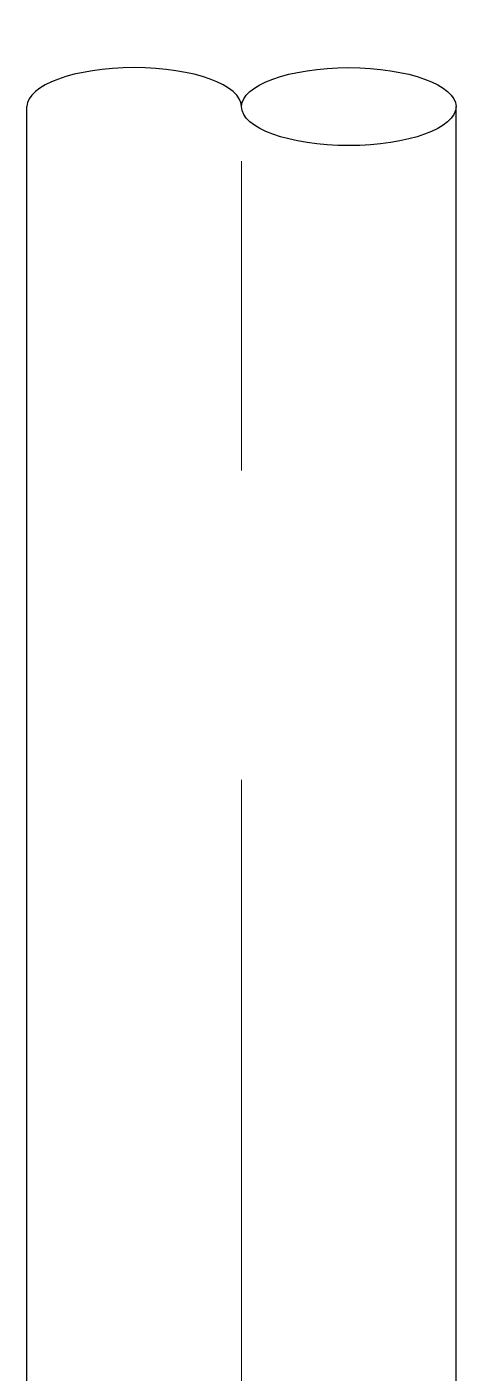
# Model space of a CAD drawing. Extents: x 0 to 3160, y 0 to 2315.
# Drawn here: x 1134.9 to 1156.9, y 1012.1 to 1081.2 of the extents above; entities that cross this region are included whole.
import ezdxf

# ---------------------------------------------------------------- set-up
doc = ezdxf.new("R2010")
doc.units = 0
doc.header["$LTSCALE"] = 10
doc.header["$MEASUREMENT"] = 0
doc.linetypes.add('CENTER2', pattern=[28.575, 19.05, -3.175, 3.175, -3.175])
doc.layers.get('0').update_dxf_attribs({"linetype": 'CONTINUOUS'})
doc.layers.add('Cneter', color=1, linetype='CENTER2', lineweight=13)
doc.layers.add('DEF_LAYER_ASSEM_MEMBER', color=7, linetype='CONTINUOUS')

msp = doc.modelspace()

# ---------------------------------------------------------------- linework, layer by layer
at = {"ltscale": 0.5}
msp.add_ellipse((1140.352, 1077.147), major_axis=(-5.5, 0), ratio=0.363636, start_param=3.141593, end_param=6.283185, dxfattribs=at)
msp.add_ellipse((1151.352, 1077.147), major_axis=(-5.5, 0), ratio=0.363636, dxfattribs=at)
at = {"layer": 'Cneter', "lineweight": 5, "ltscale": 0.5}
msp.add_line((1145.852, 518.719), (1145.852, 1400.506), dxfattribs=at)
at = {"layer": 'DEF_LAYER_ASSEM_MEMBER', "color": 7, "linetype": 'Continuous'}
for p, q in [((1134.852, 819.053), (1134.852, 1077.147)), ((1156.852, 819.053), (1156.852, 1077.147))]:
    msp.add_line(p, q, dxfattribs=at)

doc.saveas('drawing.dxf')
